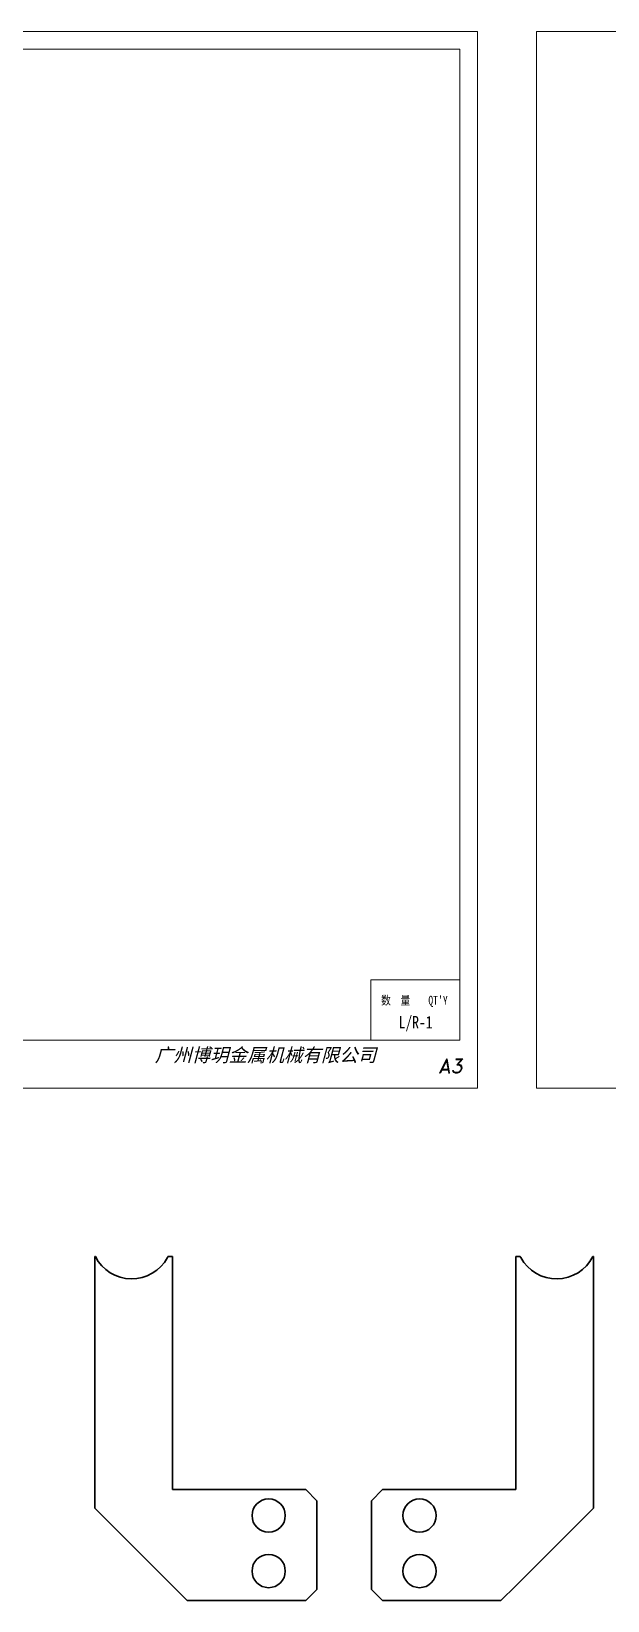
# Model space of a CAD drawing. Header units: millimetres. Extents: x 947 to 8432, y 980 to 2342.
# Drawn here: x 1483.5 to 1639.2, y 1411.5 to 1835.7 of the extents above; entities that cross this region are included whole.
import ezdxf
from ezdxf.enums import TextEntityAlignment as Align

# ---------------------------------------------------------------- set-up
doc = ezdxf.new("R2010")
doc.units = ezdxf.units.MM
doc.layers.add('DRAWING', color=7, linetype='Continuous', lineweight=35)
doc.layers.add('图框BY', color=7, linetype='Continuous', lineweight=0)
doc.styles.add('STYLE1', font='')
doc.styles.add('国标', font='simfang.ttf', dxfattribs={"width": 0.8})
doc.styles.add('标题字', font='romand.shx', dxfattribs={"oblique": 10, "bigfont": 'bigfont.shx'})
doc.styles.get('STYLE1').set_extended_font_data('SimSun')

msp = doc.modelspace()

# ---------------------------------------------------------------- linework, layer by layer
at = {"layer": 'DRAWING'}
for p, q in [((1500.627, 1450.481), (1500.627, 1504.481)), ((1500.627, 1504.481), (1500.829, 1504.481)), ((1520.425, 1504.481), (1521.627, 1504.481)), ((1521.627, 1450.481), (1521.627, 1504.481)), ((1614.379, 1450.481), (1614.379, 1504.481)), ((1615.581, 1504.481), (1614.379, 1504.481)), ((1635.379, 1504.481), (1635.177, 1504.481)), ((1635.379, 1450.481), (1635.379, 1504.481)), ((1500.627, 1442.481), (1500.627, 1451.481)), ((1521.627, 1441.481), (1521.627, 1451.481)), ((1614.379, 1441.481), (1614.379, 1451.481)), ((1635.379, 1442.481), (1635.379, 1451.481)), ((1500.627, 1446.481), (1500.627, 1443.481)), ((1500.627, 1442.481), (1500.627, 1436.481)), ((1521.627, 1446.481), (1521.627, 1443.481)), ((1614.379, 1446.481), (1614.379, 1443.481)), ((1635.379, 1446.481), (1635.379, 1443.481)), ((1635.379, 1442.481), (1635.379, 1436.481)), ((1557.627, 1441.481), (1521.627, 1441.481)), ((1560.627, 1438.481), (1557.627, 1441.481)), ((1560.627, 1438.481), (1560.627, 1414.481)), ((1575.379, 1438.481), (1578.379, 1441.481)), ((1575.379, 1438.481), (1575.379, 1414.481)), ((1578.379, 1441.481), (1614.379, 1441.481)), ((1500.627, 1436.481), (1521.627, 1415.481)), ((1635.379, 1436.481), (1614.379, 1415.481)), ((1525.627, 1411.481), (1521.627, 1415.481)), ((1560.627, 1414.481), (1557.627, 1411.481)), ((1575.379, 1414.481), (1578.379, 1411.481)), ((1610.379, 1411.481), (1614.379, 1415.481)), ((1525.627, 1411.481), (1557.627, 1411.481)), ((1610.379, 1411.481), (1578.379, 1411.481))]:
    msp.add_line(p, q, dxfattribs=at)
for centre in [(1547.627, 1434.481), (1588.379, 1434.481), (1547.627, 1419.481), (1588.379, 1419.481)]:
    msp.add_circle(centre, 4.5, dxfattribs=at)
for centre, start, end in [((1510.627, 1509.481), 207.03569, 331.35211), ((1510.627, 1509.481), 331.35211, 332.96431), ((1625.379, 1509.481), 207.03569, 208.64789), ((1625.379, 1509.481), 208.64789, 332.96431)]:
    msp.add_arc(centre, 11, start, end, dxfattribs=at)
at = {"layer": '图框BY'}
for points in [[(1604.051, 1835.722), (1200, 1835.722), (1200, 1550), (1604.051, 1550)], [(2024.051, 1835.722), (1620, 1835.722), (1620, 1550), (2024.051, 1550)]]:
    msp.add_lwpolyline(points, close=True, dxfattribs=at)
for points in [[(1224.051, 1830.911), (1224.051, 1562.987), (1599.241, 1562.987), (1599.241, 1830.911), (1224.051, 1830.911)], [(1575.19, 1562.987), (1575.19, 1579.342), (1599.241, 1579.342)]]:
    msp.add_lwpolyline(points, dxfattribs=at)

# ---------------------------------------------------------------- texts
at = {"layer": '图框BY', "style": '国标', "width": 0.8}
for s, p in [('数  量', (1578.01, 1572.577)), ("QT'Y ", (1590.76, 1572.577))]:
    msp.add_text(s, height=2.4051, dxfattribs=at).set_placement(p)
msp.add_text('L/R-1', height=3.3671, dxfattribs=at).set_placement((1587.318, 1566.163), align=Align.CENTER)
at = {"layer": '图框BY', "lineweight": -3, "style": 'STYLE1', "oblique": 15}
msp.add_text('广州博玥金属机械有限公司', height=3.6557, dxfattribs=at).set_placement((1516.861, 1557.147))
at = {"layer": '图框BY', "style": '标题字', "oblique": 10}
msp.add_text('A3', height=3.8481, dxfattribs=at).set_placement((1596.755, 1556.025), align=Align.MIDDLE)

doc.saveas('drawing.dxf')
